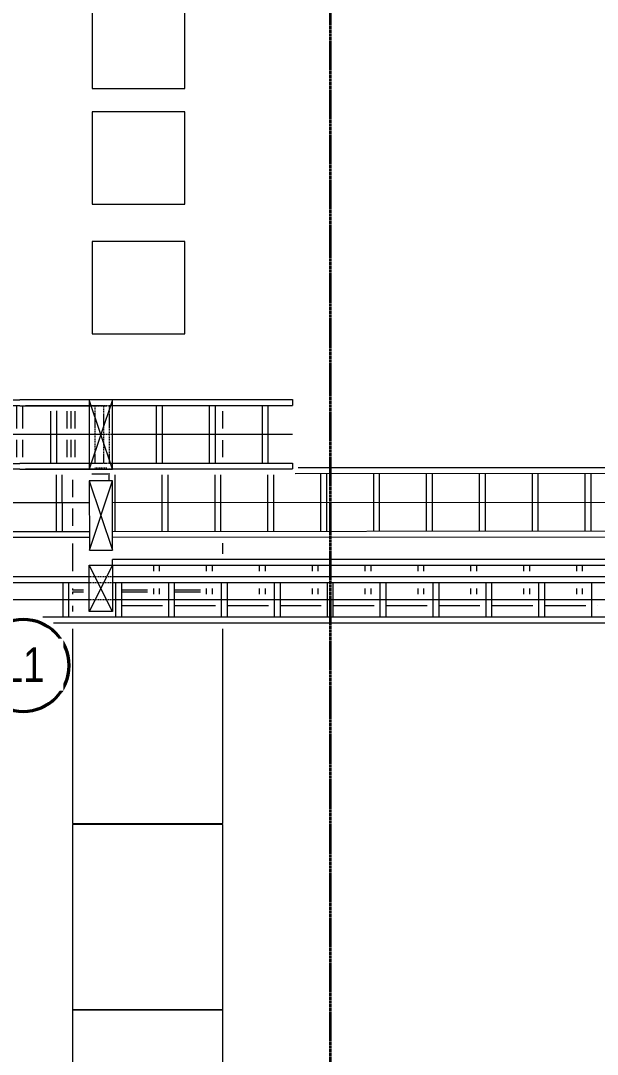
# Model space of a CAD drawing. Header units: centimetres. Extents: x -1906 to 5208, y -261 to 2955.
# Drawn here: x -1570.9 to -1321.6, y 1245.7 to 1692.4 of the extents above; entities that cross this region are included whole.
import ezdxf

# ---------------------------------------------------------------- set-up
doc = ezdxf.new("R2010")
doc.units = ezdxf.units.CM
doc.linetypes.add('Basculante', pattern=[0.396875, 0.238125, -0.15875])
doc.linetypes.add('Hidden', pattern=[0.714375, 0.47625, -0.238125])
doc.layers.add('A-DETL', color=7, linetype='Continuous', lineweight=18, true_color=0x00a600)
doc.layers.add('E-CABL-TRAY-ANNO', color=7, linetype='Continuous', lineweight=18, true_color=0x007f00)
for name, color, linetype, lineweight in [('A-DETL-HDLN', 7, 'Hidden', 18), ('E-CABL-TRAY', 7, 'Continuous', 18), ('E-CABL-TRAY-CNTR', 7, 'Continuous', 18), ('E-ELEC-EQPM', 7, 'Continuous', 18), ('E-LITE-EQPM', 7, 'Continuous', 18), ('E-LITE-EQPM-IDEN', 7, 'Continuous', 18)]:
    doc.layers.add(name, color=color, linetype=linetype, lineweight=lineweight)
doc.styles.add('Arial', font='arial.ttf', dxfattribs={"width": 0.8, "height": 15})

# ---------------------------------------------------------------- blocks, each defined once
blk = doc.blocks.new('RVR-PQ-Caja para elemento elect - 650x800x2100-1661132-N01 - Planta trazado tuberias refrig exist_ - detalle 1')
at = {"layer": 'E-ELEC-EQPM'}
for p, q in [((40, 0), (-40, 0)), ((-40, 0), (-40, -65)), ((40, -65), (40, 0)), ((-40, -65), (40, -65))]:
    blk.add_line(p, q, dxfattribs=at)
blk = doc.blocks.new('RVR-PQ-Caja para elemento elect - 650x800x2100 - 2-1662383-N01 - Planta trazado tuberias refrig exist_ - detalle 1')
at = {"layer": 'E-ELEC-EQPM'}
for p, q in [((40, 65), (-40, 65)), ((-40, 65), (-40, 0)), ((40, 0), (40, 65)), ((-40, 0), (40, 0))]:
    blk.add_line(p, q, dxfattribs=at)
blk = doc.blocks.new('RVR-PQ-Caja para elemento elect - 400x400x2000-1662658-N01 - Planta trazado tuberias refrig exist_ - detalle 1')
at = {"layer": 'E-ELEC-EQPM'}
for p, q in [((20, 40), (-20, 40)), ((-20, 40), (-20, 0)), ((20, 0), (20, 40)), ((-20, 0), (20, 0))]:
    blk.add_line(p, q, dxfattribs=at)
blk = doc.blocks.new('RVR-PQ-Caja para elemento elect - 400x400x1350-1662991-N01 - Planta trazado tuberias refrig exist_ - detalle 1')
at = {"layer": 'E-ELEC-EQPM'}
for p, q in [((20, 0), (-20, 0)), ((-20, 0), (-20, -40)), ((20, -40), (20, 0)), ((-20, -40), (20, -40))]:
    blk.add_line(p, q, dxfattribs=at)
blk = doc.blocks.new('RVR-PQ-Caja para elemento elect - 400x400x1350-1663041-N01 - Planta trazado tuberias refrig exist_ - detalle 1')
at = {"layer": 'E-ELEC-EQPM'}
for p, q in [((20, 40), (-20, 40)), ((-20, 40), (-20, 0)), ((20, 0), (20, 40)), ((-20, 0), (20, 0))]:
    blk.add_line(p, q, dxfattribs=at)
blk = doc.blocks.new('Lighting-Pendant-Vibia-NOTRH-5662 - Standard-V60-N01 - Planta trazado tuberias refrig exist_ - detalle 1')
at = {"layer": 'E-LITE-EQPM', "color": 30, "lineweight": 35, "true_color": 0xff8000}
for radius, start, end in [(20, 0, 180), (19.7, 0, 180), (7.28, 0, 180), (4.5, 0, 180), (4.5, 0, 180), (20, 180, 0), (19.7, 180, 0), (7.28, 180, 0), (4.5, 180, 0), (4.5, 180, 0)]:
    blk.add_arc((0, 0), radius, start, end, dxfattribs=at)
blk = doc.blocks.new('EPC_Curva 90_ Exterior - Curva 90_ Exterior-V54-N01 - Planta trazado tuberias refrig exist_ - detalle 1')
at = {"layer": 'A-DETL-HDLN'}
for p, q in [((-1531.6, 1528.51), (-1564.81, 1528.51)), ((-1541.26, 1523.61), (-1541.26, 1516.15)), ((-1541.2, 1525.97), (-1533.72, 1525.97)), ((-1538.72, 1501.05), (-1538.72, 1525.97)), ((-1541.26, 1511.15), (-1541.26, 1503.69)), ((-1533.72, 1501.05), (-1564.81, 1501.05)), ((-1541.2, 1498.51), (-1533.72, 1498.51))]:
    blk.add_line(p, q, dxfattribs=at)
at = {"layer": 'E-CABL-TRAY'}
for p, q in [((-1579.26, 1525.97), (-1579.26, 1528.51)), ((-1579.26, 1528.51), (-1571.26, 1528.51)), ((-1564.81, 1528.51), (-1571.26, 1528.51)), ((-1571.26, 1525.97), (-1579.26, 1525.97)), ((-1572.53, 1516.15), (-1572.53, 1525.97)), ((-1571.26, 1525.97), (-1541.21, 1525.97)), ((-1569.99, 1516.15), (-1569.99, 1525.97)), ((-1550.94, 1523.61), (-1550.94, 1516.15)), ((-1549.15, 1516.15), (-1549.15, 1523.61)), ((-1547.35, 1516.15), (-1547.35, 1523.61)), ((-1572.53, 1503.69), (-1572.53, 1511.15)), ((-1569.99, 1503.69), (-1569.99, 1511.15)), ((-1550.94, 1511.15), (-1550.94, 1503.69)), ((-1549.15, 1503.69), (-1549.15, 1511.15)), ((-1547.35, 1503.69), (-1547.35, 1511.15)), ((-1579.26, 1498.51), (-1579.26, 1501.05)), ((-1579.26, 1501.05), (-1571.26, 1501.05)), ((-1564.81, 1501.05), (-1571.26, 1501.05)), ((-1571.26, 1498.51), (-1579.26, 1498.51)), ((-1571.26, 1498.51), (-1541.21, 1498.51))]:
    blk.add_line(p, q, dxfattribs=at)
blk = doc.blocks.new('RVR-PQ-Caja para elemento elect - 650x1000x2100-1662406-N01 - Planta trazado tuberias refrig exist_ - detalle 1')
at = {"layer": 'A-DETL-HDLN'}
for p, q in [((-50, -21), (-50, -21.04)), ((-50, -43.86), (-50, -43.9))]:
    blk.add_line(p, q, dxfattribs=at)
at = {"layer": 'E-ELEC-EQPM'}
for p, q in [((50, 0), (-34.1, 0)), ((50, -65), (50, 0)), ((-50, -9.68), (-50, -21)), ((-50, -32.54), (-50, -43.86)), ((-50, -60.24), (-50, -65)), ((-50, -65), (-49.1, -65)), ((-44.1, -65), (-41.64, -65)), ((-34.1, -65), (50, -65))]:
    blk.add_line(p, q, dxfattribs=at)
blk = doc.blocks.new('RVR-PQ-Caja para elemento elect - 650x800x10000-1662532-N01 - Planta trazado tuberias refrig exist_ - detalle 1')
at = {"layer": 'A-DETL-HDLN'}
for p, q in [((-40, 43.9), (-40, 43.86)), ((-40, 21.04), (-40, 21))]:
    blk.add_line(p, q, dxfattribs=at)
at = {"layer": 'E-ELEC-EQPM'}
for p, q in [((-39.44, 65), (-40, 65)), ((-40, 65), (-40, 60.24)), ((-19.93, 65), (-31.9, 65)), ((-4.93, 65), (-12.39, 65)), ((7.53, 65), (0.07, 65)), ((-40, 43.86), (-40, 32.54)), ((-40, 21), (-40, 9.68)), ((-24.45, 0), (-19.89, 0)), ((17.27, 0), (24.73, 0)), ((29.73, 0), (37.19, 0))]:
    blk.add_line(p, q, dxfattribs=at)

msp = doc.modelspace()

# ---------------------------------------------------------------- linework, layer by layer
at = {"layer": 'A-DETL', "color": 1, "linetype": 'Basculante', "lineweight": 35, "true_color": 0xff0000}
msp.add_line((-1437.14, 2254.82), (-1437.14, 618.53), dxfattribs=at)
at = {"layer": 'A-DETL-HDLN'}
for p, q in [((-1568.78, 1526.11), (-1564.82, 1526.11)), ((-1541.25, 1526.11), (-1531.26, 1526.11)), ((-1535.04, 1501.19), (-1535.04, 1526.11)), ((-1532.5, 1501.19), (-1532.5, 1526.11)), ((-1541.25, 1513.65), (-1531.26, 1513.65)), ((-1541.25, 1501.19), (-1531.26, 1501.19)), ((-1568.78, 1498.65), (-1564.82, 1498.65)), ((-1541.25, 1498.65), (-1531.26, 1498.65)), ((-1533.69, 1498.99), (-1538.82, 1498.99)), ((-1531.26, 1452.01), (-1541.25, 1452.01)), ((-1531.26, 1449.47), (-1541.25, 1449.47)), ((-1531.26, 1442.01), (-1541.25, 1442.01)), ((-1527.38, 1439.46), (-1527.42, 1439.46)), ((-1504.52, 1439.46), (-1504.56, 1439.46)), ((-1481.66, 1439.46), (-1481.7, 1439.46)), ((-1458.8, 1439.46), (-1458.84, 1439.46)), ((-1435.94, 1439.46), (-1435.98, 1439.46)), ((-1413.08, 1439.46), (-1413.12, 1439.46)), ((-1390.22, 1439.46), (-1390.26, 1439.46)), ((-1367.36, 1439.46), (-1367.4, 1439.46)), ((-1344.5, 1439.46), (-1344.54, 1439.46)), ((-1321.64, 1439.46), (-1321.68, 1439.46))]:
    msp.add_line(p, q, dxfattribs=at)
at = {"layer": 'E-CABL-TRAY'}
for p, q in [((-1568.78, 1528.65), (-1453.49, 1528.65)), ((-1453.49, 1528.65), (-1453.49, 1526.11)), ((-1564.81, 1526.11), (-1541.26, 1526.11)), ((-1557.9, 1501.19), (-1557.9, 1523.56)), ((-1555.36, 1501.19), (-1555.36, 1523.71)), ((-1531.26, 1526.11), (-1453.49, 1526.11)), ((-1512.18, 1501.19), (-1512.18, 1526.11)), ((-1509.64, 1501.19), (-1509.64, 1526.11)), ((-1489.32, 1501.19), (-1489.32, 1526.11)), ((-1486.78, 1501.19), (-1486.78, 1526.11)), ((-1466.46, 1501.19), (-1466.46, 1526.11)), ((-1463.92, 1501.19), (-1463.92, 1526.11)), ((-1568.78, 1501.19), (-1541.26, 1501.19)), ((-1531.26, 1501.19), (-1453.49, 1501.19)), ((-1453.49, 1501.19), (-1453.49, 1498.65)), ((-1564.81, 1498.65), (-1541.26, 1498.65)), ((-1531.26, 1498.65), (-1453.49, 1498.65)), ((-1211.45, 1496.67), (-1452.27, 1496.51)), ((-1211.45, 1499.21), (-1450.99, 1499.05)), ((-1441.32, 1496.51), (-1441.31, 1471.59)), ((-1438.78, 1496.52), (-1438.77, 1471.6)), ((-1418.46, 1496.53), (-1418.45, 1471.61)), ((-1415.92, 1496.53), (-1415.91, 1471.61)), ((-1395.6, 1496.55), (-1395.59, 1471.63)), ((-1393.06, 1496.55), (-1393.05, 1471.63)), ((-1372.74, 1496.56), (-1372.73, 1471.64)), ((-1370.2, 1496.56), (-1370.19, 1471.64)), ((-1349.88, 1496.58), (-1349.87, 1471.66)), ((-1347.34, 1496.58), (-1347.33, 1471.66)), ((-1327.02, 1496.59), (-1327.01, 1471.67)), ((-1324.48, 1496.6), (-1324.47, 1471.68)), ((-1555.62, 1496.15), (-1555.61, 1471.52)), ((-1553.08, 1496.15), (-1553.07, 1471.52)), ((-1532.39, 1496.45), (-1540.13, 1496.45)), ((-1532.76, 1496.01), (-1532.76, 1493.49)), ((-1530.22, 1496.15), (-1530.21, 1471.53)), ((-1509.9, 1496.15), (-1509.89, 1471.55)), ((-1507.36, 1496.15), (-1507.35, 1471.55)), ((-1487.04, 1496.15), (-1487.03, 1471.56)), ((-1484.5, 1496.15), (-1484.49, 1471.57)), ((-1464.18, 1496.15), (-1464.17, 1471.58)), ((-1461.64, 1496.15), (-1461.63, 1471.58)), ((-1541.25, 1471.53), (-1671.21, 1471.44)), ((-1211.44, 1471.75), (-1531.25, 1471.53)), ((-1541.25, 1468.99), (-1671.21, 1468.9)), ((-1211.43, 1469.21), (-1531.25, 1468.99)), ((-1531.26, 1457.01), (-1531.26, 1459.46)), ((-1131.35, 1459.46), (-1531.26, 1459.46)), ((-1131.35, 1456.92), (-1531.26, 1456.92)), ((-1513.56, 1456.92), (-1513.56, 1454.51)), ((-1511.02, 1456.92), (-1511.02, 1454.51)), ((-1490.7, 1456.92), (-1490.7, 1454.51)), ((-1488.16, 1456.92), (-1488.16, 1454.51)), ((-1467.84, 1456.92), (-1467.84, 1454.51)), ((-1465.3, 1456.92), (-1465.3, 1454.51)), ((-1444.98, 1456.92), (-1444.98, 1454.51)), ((-1442.44, 1456.92), (-1442.44, 1454.51)), ((-1422.12, 1456.92), (-1422.12, 1454.51)), ((-1419.58, 1456.92), (-1419.58, 1454.51)), ((-1399.26, 1456.92), (-1399.26, 1454.51)), ((-1396.72, 1456.92), (-1396.72, 1454.51)), ((-1376.4, 1456.92), (-1376.4, 1454.51)), ((-1373.86, 1456.92), (-1373.86, 1454.51)), ((-1353.54, 1456.92), (-1353.54, 1454.51)), ((-1351, 1456.92), (-1351, 1454.51)), ((-1330.68, 1456.92), (-1330.68, 1454.51)), ((-1328.14, 1456.92), (-1328.14, 1454.51)), ((-1541.26, 1452.01), (-1671.22, 1452.01)), ((-1208.61, 1452.01), (-1531.26, 1452.01)), ((-1541.26, 1449.47), (-1671.22, 1449.47)), ((-1552.78, 1449.47), (-1552.78, 1434.55)), ((-1550.24, 1449.47), (-1550.24, 1434.55)), ((-1208.61, 1449.47), (-1531.26, 1449.47)), ((-1529.92, 1449.47), (-1529.92, 1434.55)), ((-1527.38, 1449.47), (-1527.38, 1434.55)), ((-1507.06, 1449.47), (-1507.06, 1434.55)), ((-1504.52, 1449.47), (-1504.52, 1434.55)), ((-1484.2, 1449.47), (-1484.2, 1434.55)), ((-1481.66, 1449.47), (-1481.66, 1434.55)), ((-1461.34, 1449.47), (-1461.34, 1434.55)), ((-1458.8, 1449.47), (-1458.8, 1434.55)), ((-1438.48, 1449.47), (-1438.48, 1434.55)), ((-1435.94, 1449.47), (-1435.94, 1434.55)), ((-1415.62, 1449.47), (-1415.62, 1434.55)), ((-1413.08, 1449.47), (-1413.08, 1434.55)), ((-1392.76, 1449.47), (-1392.76, 1434.55)), ((-1390.22, 1449.47), (-1390.22, 1434.55)), ((-1369.9, 1449.47), (-1369.9, 1434.55)), ((-1367.36, 1449.47), (-1367.36, 1434.55)), ((-1347.04, 1449.47), (-1347.04, 1434.55)), ((-1344.5, 1449.47), (-1344.5, 1434.55)), ((-1324.18, 1449.47), (-1324.18, 1434.55)), ((-1513.56, 1446.97), (-1513.56, 1444.51)), ((-1511.02, 1446.97), (-1511.02, 1444.51)), ((-1490.7, 1446.97), (-1490.7, 1444.51)), ((-1488.16, 1446.97), (-1488.16, 1444.51)), ((-1467.84, 1446.97), (-1467.84, 1444.51)), ((-1465.3, 1446.97), (-1465.3, 1444.51)), ((-1444.98, 1446.97), (-1444.98, 1444.51)), ((-1442.44, 1446.97), (-1442.44, 1444.51)), ((-1422.12, 1446.97), (-1422.12, 1444.51)), ((-1419.58, 1446.97), (-1419.58, 1444.51)), ((-1399.26, 1446.97), (-1399.26, 1444.51)), ((-1396.72, 1446.97), (-1396.72, 1444.51)), ((-1376.4, 1446.97), (-1376.4, 1444.51)), ((-1373.86, 1446.97), (-1373.86, 1444.51)), ((-1353.54, 1446.97), (-1353.54, 1444.51)), ((-1351, 1446.97), (-1351, 1444.51)), ((-1330.68, 1446.97), (-1330.68, 1444.51)), ((-1328.14, 1446.97), (-1328.14, 1444.51)), ((-1509.56, 1439.46), (-1527.38, 1439.46)), ((-1486.7, 1439.46), (-1504.52, 1439.46)), ((-1463.84, 1439.46), (-1481.66, 1439.46)), ((-1440.98, 1439.46), (-1458.8, 1439.46)), ((-1418.12, 1439.46), (-1435.94, 1439.46)), ((-1395.26, 1439.46), (-1413.08, 1439.46)), ((-1372.4, 1439.46), (-1390.22, 1439.46)), ((-1349.54, 1439.46), (-1367.36, 1439.46)), ((-1326.68, 1439.46), (-1344.5, 1439.46)), ((-1208.61, 1434.55), (-1561.41, 1434.55)), ((-1208.61, 1432.01), (-1556.76, 1432.01))]:
    msp.add_line(p, q, dxfattribs=at)
at = {"layer": 'E-CABL-TRAY-ANNO'}
for p, q in [((-1531.26, 1528.51), (-1541.26, 1498.51)), ((-1531.26, 1498.51), (-1541.26, 1528.51)), ((-1531.26, 1528.51), (-1541.26, 1528.51)), ((-1541.26, 1528.51), (-1541.26, 1498.51)), ((-1531.26, 1498.51), (-1531.26, 1528.51)), ((-1541.26, 1498.51), (-1531.26, 1498.51)), ((-1531.27, 1493.49), (-1541.27, 1493.48)), ((-1541.27, 1493.48), (-1531.25, 1463.49)), ((-1541.27, 1493.48), (-1541.25, 1463.48)), ((-1541.25, 1463.48), (-1531.27, 1493.49)), ((-1531.25, 1463.49), (-1531.27, 1493.49)), ((-1541.25, 1463.48), (-1531.25, 1463.49)), ((-1531.26, 1437.01), (-1541.26, 1457.01)), ((-1531.26, 1457.01), (-1541.26, 1437.01)), ((-1541.26, 1457.01), (-1531.26, 1457.01)), ((-1541.26, 1437.01), (-1541.26, 1457.01)), ((-1531.26, 1457.01), (-1531.26, 1437.01)), ((-1531.26, 1437.01), (-1541.26, 1437.01))]:
    msp.add_line(p, q, dxfattribs=at)
at = {"layer": 'E-CABL-TRAY-CNTR'}
for p, q in [((-1576.78, 1513.65), (-1541.26, 1513.65)), ((-1531.26, 1513.65), (-1453.49, 1513.65)), ((-1541.26, 1483.99), (-1671.22, 1483.9)), ((-1211.44, 1484.21), (-1531.26, 1483.99)), ((-1541.26, 1442.01), (-1671.22, 1442.01)), ((-1208.61, 1442.01), (-1531.26, 1442.01))]:
    msp.add_line(p, q, dxfattribs=at)

# ---------------------------------------------------------------- block references
at = {"layer": 'A-DETL-HDLN'}
msp.add_blockref('EPC_Curva 90_ Exterior - Curva 90_ Exterior-V54-N01 - Planta trazado tuberias refrig exist_ - detalle 1', (0, 0), dxfattribs=at)
for name, p, rotation in [('RVR-PQ-Caja para elemento elect - 650x800x10000-1662532-N01 - Planta trazado tuberias refrig exist_ - detalle 1', (-1483.52, 1486.41), 90.00000000000014), ('RVR-PQ-Caja para elemento elect - 650x1000x2100-1662406-N01 - Planta trazado tuberias refrig exist_ - detalle 1', (-1483.52, 1395.41), 269.9999999999997)]:
    msp.add_blockref(name, p, dxfattribs=dict(at, rotation=rotation))
at = {"layer": 'E-ELEC-EQPM'}
for name, p, rotation in [('RVR-PQ-Caja para elemento elect - 400x400x1350-1663041-N01 - Planta trazado tuberias refrig exist_ - detalle 1', (-1500.02, 1683), 90.00000000000014), ('RVR-PQ-Caja para elemento elect - 400x400x1350-1662991-N01 - Planta trazado tuberias refrig exist_ - detalle 1', (-1500.02, 1633), 269.9999999999997), ('RVR-PQ-Caja para elemento elect - 400x400x2000-1662658-N01 - Planta trazado tuberias refrig exist_ - detalle 1', (-1500.02, 1577), 90.00000000000014), ('RVR-PQ-Caja para elemento elect - 650x800x2100 - 2-1662383-N01 - Planta trazado tuberias refrig exist_ - detalle 1', (-1483.52, 1304.91), 90.00000000000014), ('RVR-PQ-Caja para elemento elect - 650x800x2100-1661132-N01 - Planta trazado tuberias refrig exist_ - detalle 1', (-1483.52, 1224.91), 269.9999999999997)]:
    msp.add_blockref(name, p, dxfattribs=dict(at, rotation=rotation))
at = {"layer": 'E-LITE-EQPM', "color": 30, "lineweight": 35, "true_color": 0xff8000}
msp.add_blockref('Lighting-Pendant-Vibia-NOTRH-5662 - Standard-V60-N01 - Planta trazado tuberias refrig exist_ - detalle 1', (-1569.81, 1413.71), dxfattribs=at)

# ---------------------------------------------------------------- next in the draw order: texts
at = {"layer": 'E-LITE-EQPM-IDEN', "lineweight": 9, "insert": (-1579.28, 1421.51), "char_height": 15, "width": 23.0886, "attachment_point": 1, "style": 'Arial', "bg_fill": 3, "box_fill_scale": 1.25, "bg_fill_color": 256, "bg_fill_true_color": 13158600, "bg_fill_transparency": 0}
msp.add_mtext('L1', dxfattribs=at)

doc.saveas('drawing.dxf')
